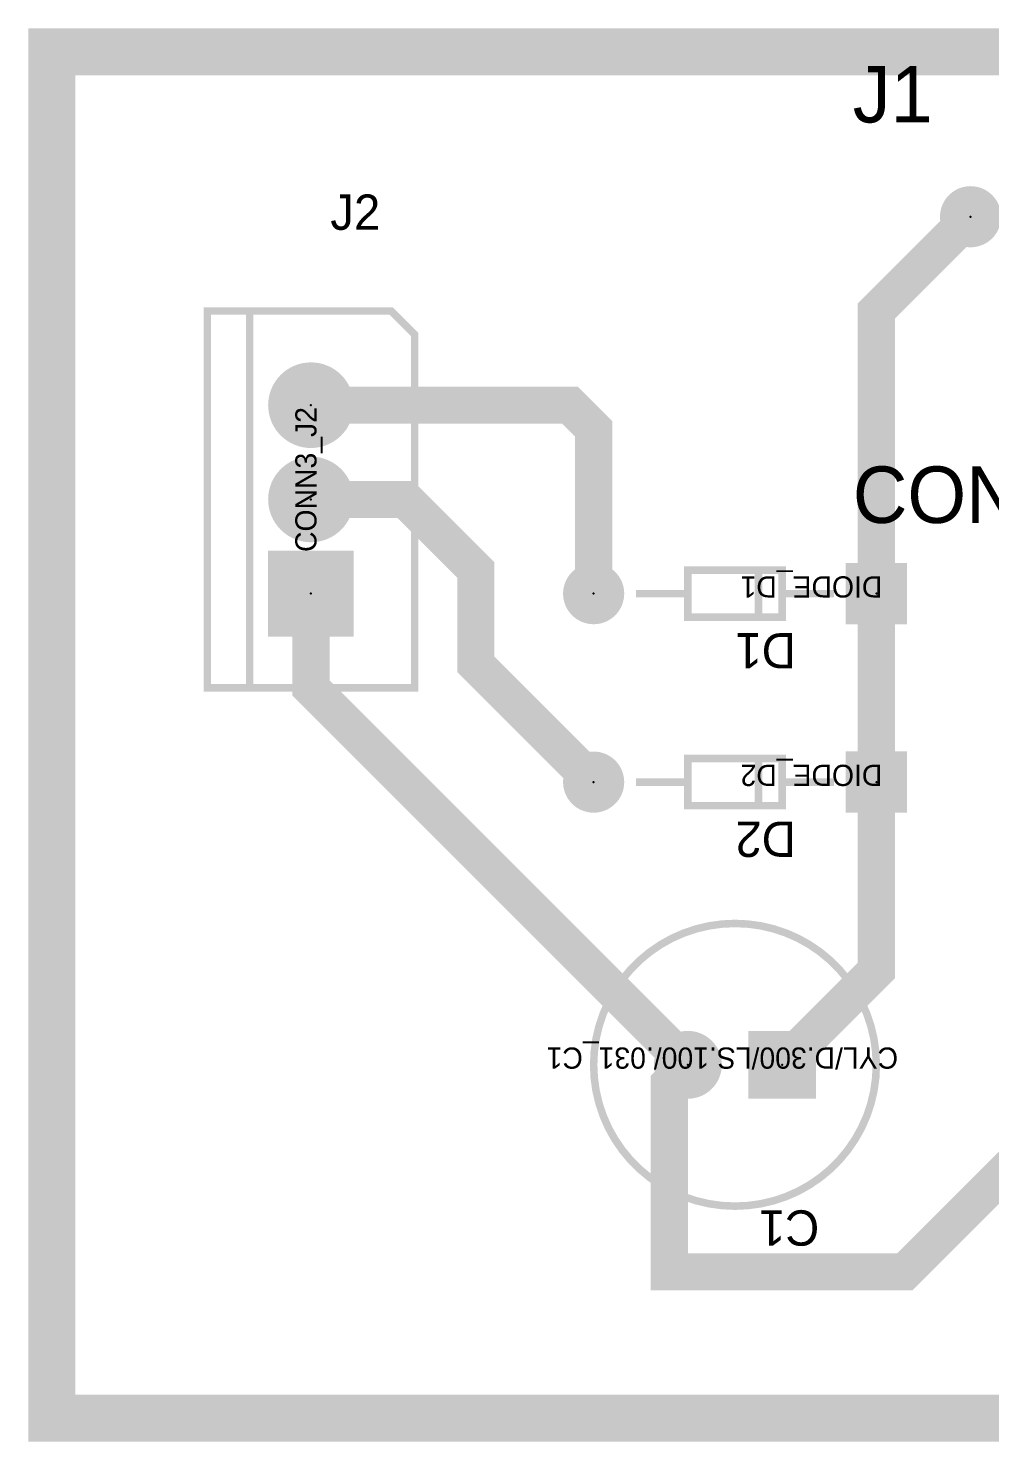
# Model space of a CAD drawing. Extents: x -2.1 to 3.73, y -1.36 to 2.7.
# Drawn here: x -2.1 to -1.08, y 1.2 to 2.7 of the extents above; entities that cross this region are included whole.
import ezdxf

# ---------------------------------------------------------------- set-up
doc = ezdxf.new("R2010")
doc.units = 0
doc.layers.get('0').update_dxf_attribs({"color": 1, "linetype": 'CONTINUOUS'})
for name, color, linetype in [('ASYBOT', 7, 'CONTINUOUS'), ('ASYTOP', 6, 'CONTINUOUS'), ('BOTTOM', 3, 'CONTINUOUS'), ('COMPONENTS_TOP', 1, 'CONTINUOUS'), ('DRILL', 1, 'CONTINUOUS'), ('DRLDWG', 8, 'CONTINUOUS'), ('GND', 4, 'CONTINUOUS'), ('INNER1', 8, 'CONTINUOUS'), ('INNER10', 1, 'CONTINUOUS'), ('INNER11', 2, 'CONTINUOUS'), ('INNER12', 3, 'CONTINUOUS'), ('INNER2', 1, 'CONTINUOUS'), ('INNER3', 2, 'CONTINUOUS'), ('INNER4', 3, 'CONTINUOUS'), ('INNER5', 4, 'CONTINUOUS'), ('INNER6', 5, 'CONTINUOUS'), ('INNER7', 6, 'CONTINUOUS'), ('INNER8', 7, 'CONTINUOUS'), ('INNER9', 8, 'CONTINUOUS'), ('OBS_ASYTOP', 6, 'CONTINUOUS'), ('OBS_GLOBAL_LAYER', 1, 'CONTINUOUS'), ('OBS_SSTOP', 4, 'CONTINUOUS'), ('PADSTACKS', 1, 'CONTINUOUS'), ('POWER', 7, 'CONTINUOUS'), ('SMBOT', 1, 'CONTINUOUS'), ('SMTOP', 8, 'CONTINUOUS'), ('SSTOP', 4, 'CONTINUOUS'), ('TOP', 2, 'CONTINUOUS')]:
    doc.layers.add(name, color=color, linetype=linetype)

# ---------------------------------------------------------------- blocks, each defined once
blk = doc.blocks.new('padstack_TM_CYLND_llb_pad3')
blk.add_point((0, 0))
at = {"layer": 'ASYBOT', "const_width": 0.052}
blk.add_lwpolyline([(-0.026, 0), (0.026, 0)], dxfattribs=at)
at = {"layer": 'ASYTOP', "const_width": 0.052}
blk.add_lwpolyline([(-0.026, 0), (0.026, 0)], dxfattribs=at)
at = {"layer": 'BOTTOM', "const_width": 0.052}
blk.add_lwpolyline([(-0.026, 0), (0.026, 0)], dxfattribs=at)
at = {"layer": 'DRILL', "const_width": 0.0155}
blk.add_lwpolyline([(-0.0077, 0, 1), (0.0077, 0, 1)], format="xyb", close=True, dxfattribs=at)
at = {"layer": 'DRLDWG', "const_width": 0.0155}
blk.add_lwpolyline([(-0.0077, 0, 1), (0.0077, 0, 1)], format="xyb", close=True, dxfattribs=at)
at = {"layer": 'GND', "const_width": 0.072}
blk.add_lwpolyline([(-0.036, 0), (0.036, 0)], dxfattribs=at)
at = {"layer": 'INNER1', "const_width": 0.052}
blk.add_lwpolyline([(-0.026, 0), (0.026, 0)], dxfattribs=at)
at = {"layer": 'INNER10', "const_width": 0.052}
blk.add_lwpolyline([(-0.026, 0), (0.026, 0)], dxfattribs=at)
at = {"layer": 'INNER11', "const_width": 0.052}
blk.add_lwpolyline([(-0.026, 0), (0.026, 0)], dxfattribs=at)
at = {"layer": 'INNER12', "const_width": 0.052}
blk.add_lwpolyline([(-0.026, 0), (0.026, 0)], dxfattribs=at)
at = {"layer": 'INNER2', "const_width": 0.052}
blk.add_lwpolyline([(-0.026, 0), (0.026, 0)], dxfattribs=at)
at = {"layer": 'INNER3', "const_width": 0.052}
blk.add_lwpolyline([(-0.026, 0), (0.026, 0)], dxfattribs=at)
at = {"layer": 'INNER4', "const_width": 0.052}
blk.add_lwpolyline([(-0.026, 0), (0.026, 0)], dxfattribs=at)
at = {"layer": 'INNER5', "const_width": 0.052}
blk.add_lwpolyline([(-0.026, 0), (0.026, 0)], dxfattribs=at)
at = {"layer": 'INNER6', "const_width": 0.052}
blk.add_lwpolyline([(-0.026, 0), (0.026, 0)], dxfattribs=at)
at = {"layer": 'INNER7', "const_width": 0.052}
blk.add_lwpolyline([(-0.026, 0), (0.026, 0)], dxfattribs=at)
at = {"layer": 'INNER8', "const_width": 0.052}
blk.add_lwpolyline([(-0.026, 0), (0.026, 0)], dxfattribs=at)
at = {"layer": 'INNER9', "const_width": 0.052}
blk.add_lwpolyline([(-0.026, 0), (0.026, 0)], dxfattribs=at)
at = {"layer": 'POWER', "const_width": 0.072}
blk.add_lwpolyline([(-0.036, 0), (0.036, 0)], dxfattribs=at)
at = {"layer": 'SMBOT', "const_width": 0.052}
blk.add_lwpolyline([(-0.026, 0), (0.026, 0)], dxfattribs=at)
at = {"layer": 'SMTOP', "const_width": 0.052}
blk.add_lwpolyline([(-0.026, 0), (0.026, 0)], dxfattribs=at)
at = {"layer": 'TOP', "const_width": 0.052}
blk.add_lwpolyline([(-0.026, 0), (0.026, 0)], dxfattribs=at)
blk = doc.blocks.new('padstack_TM_CYLND_llb_pad4')
blk.add_point((0, 0))
at = {"layer": 'ASYBOT', "const_width": 0.026}
blk.add_lwpolyline([(-0.013, 0, 1), (0.013, 0, 1)], format="xyb", close=True, dxfattribs=at)
at = {"layer": 'ASYTOP', "const_width": 0.026}
blk.add_lwpolyline([(-0.013, 0, 1), (0.013, 0, 1)], format="xyb", close=True, dxfattribs=at)
at = {"layer": 'BOTTOM', "const_width": 0.026}
blk.add_lwpolyline([(-0.013, 0, 1), (0.013, 0, 1)], format="xyb", close=True, dxfattribs=at)
at = {"layer": 'DRILL', "const_width": 0.0155}
blk.add_lwpolyline([(-0.0077, 0, 1), (0.0077, 0, 1)], format="xyb", close=True, dxfattribs=at)
at = {"layer": 'DRLDWG', "const_width": 0.0155}
blk.add_lwpolyline([(-0.0077, 0, 1), (0.0077, 0, 1)], format="xyb", close=True, dxfattribs=at)
at = {"layer": 'GND', "const_width": 0.036}
blk.add_lwpolyline([(-0.018, 0, 1), (0.018, 0, 1)], format="xyb", close=True, dxfattribs=at)
at = {"layer": 'INNER1', "const_width": 0.026}
blk.add_lwpolyline([(-0.013, 0, 1), (0.013, 0, 1)], format="xyb", close=True, dxfattribs=at)
at = {"layer": 'INNER10', "const_width": 0.026}
blk.add_lwpolyline([(-0.013, 0, 1), (0.013, 0, 1)], format="xyb", close=True, dxfattribs=at)
at = {"layer": 'INNER11', "const_width": 0.026}
blk.add_lwpolyline([(-0.013, 0, 1), (0.013, 0, 1)], format="xyb", close=True, dxfattribs=at)
at = {"layer": 'INNER12', "const_width": 0.026}
blk.add_lwpolyline([(-0.013, 0, 1), (0.013, 0, 1)], format="xyb", close=True, dxfattribs=at)
at = {"layer": 'INNER2', "const_width": 0.026}
blk.add_lwpolyline([(-0.013, 0, 1), (0.013, 0, 1)], format="xyb", close=True, dxfattribs=at)
at = {"layer": 'INNER3', "const_width": 0.026}
blk.add_lwpolyline([(-0.013, 0, 1), (0.013, 0, 1)], format="xyb", close=True, dxfattribs=at)
at = {"layer": 'INNER4', "const_width": 0.026}
blk.add_lwpolyline([(-0.013, 0, 1), (0.013, 0, 1)], format="xyb", close=True, dxfattribs=at)
at = {"layer": 'INNER5', "const_width": 0.026}
blk.add_lwpolyline([(-0.013, 0, 1), (0.013, 0, 1)], format="xyb", close=True, dxfattribs=at)
at = {"layer": 'INNER6', "const_width": 0.026}
blk.add_lwpolyline([(-0.013, 0, 1), (0.013, 0, 1)], format="xyb", close=True, dxfattribs=at)
at = {"layer": 'INNER7', "const_width": 0.026}
blk.add_lwpolyline([(-0.013, 0, 1), (0.013, 0, 1)], format="xyb", close=True, dxfattribs=at)
at = {"layer": 'INNER8', "const_width": 0.026}
blk.add_lwpolyline([(-0.013, 0, 1), (0.013, 0, 1)], format="xyb", close=True, dxfattribs=at)
at = {"layer": 'INNER9', "const_width": 0.026}
blk.add_lwpolyline([(-0.013, 0, 1), (0.013, 0, 1)], format="xyb", close=True, dxfattribs=at)
at = {"layer": 'POWER', "const_width": 0.036}
blk.add_lwpolyline([(-0.018, 0, 1), (0.018, 0, 1)], format="xyb", close=True, dxfattribs=at)
at = {"layer": 'SMBOT', "const_width": 0.026}
blk.add_lwpolyline([(-0.013, 0, 1), (0.013, 0, 1)], format="xyb", close=True, dxfattribs=at)
at = {"layer": 'SMTOP', "const_width": 0.026}
blk.add_lwpolyline([(-0.013, 0, 1), (0.013, 0, 1)], format="xyb", close=True, dxfattribs=at)
at = {"layer": 'TOP', "const_width": 0.026}
blk.add_lwpolyline([(-0.013, 0, 1), (0.013, 0, 1)], format="xyb", close=True, dxfattribs=at)
blk = doc.blocks.new('footprint_CYL_D_300_LS_100__031')
at = {"layer": 'PADSTACKS'}
for name, p in [('padstack_TM_CYLND_llb_pad3', (0, 0)), ('padstack_TM_CYLND_llb_pad4', (0.1, 0))]:
    blk.add_blockref(name, p, dxfattribs=at)
blk = doc.blocks.new('padstack_TM_DIODE_llb_pad30')
blk.add_point((0, 0))
at = {"layer": 'ASYBOT', "const_width": 0.0225}
blk.add_lwpolyline([(-0.0112, 0, 1), (0.0112, 0, 1)], format="xyb", close=True, dxfattribs=at)
at = {"layer": 'ASYTOP', "const_width": 0.0225}
blk.add_lwpolyline([(-0.0112, 0, 1), (0.0112, 0, 1)], format="xyb", close=True, dxfattribs=at)
at = {"layer": 'BOTTOM', "const_width": 0.0225}
blk.add_lwpolyline([(-0.0112, 0, 1), (0.0112, 0, 1)], format="xyb", close=True, dxfattribs=at)
at = {"layer": 'DRILL', "const_width": 0.014}
blk.add_lwpolyline([(-0.007, 0, 1), (0.007, 0, 1)], format="xyb", close=True, dxfattribs=at)
at = {"layer": 'DRLDWG', "const_width": 0.014}
blk.add_lwpolyline([(-0.007, 0, 1), (0.007, 0, 1)], format="xyb", close=True, dxfattribs=at)
at = {"layer": 'GND', "const_width": 0.0325}
blk.add_lwpolyline([(-0.0162, 0, 1), (0.0162, 0, 1)], format="xyb", close=True, dxfattribs=at)
at = {"layer": 'INNER1', "const_width": 0.0225}
blk.add_lwpolyline([(-0.0112, 0, 1), (0.0112, 0, 1)], format="xyb", close=True, dxfattribs=at)
at = {"layer": 'INNER10', "const_width": 0.0225}
blk.add_lwpolyline([(-0.0112, 0, 1), (0.0112, 0, 1)], format="xyb", close=True, dxfattribs=at)
at = {"layer": 'INNER11', "const_width": 0.0225}
blk.add_lwpolyline([(-0.0112, 0, 1), (0.0112, 0, 1)], format="xyb", close=True, dxfattribs=at)
at = {"layer": 'INNER12', "const_width": 0.0225}
blk.add_lwpolyline([(-0.0112, 0, 1), (0.0112, 0, 1)], format="xyb", close=True, dxfattribs=at)
at = {"layer": 'INNER2', "const_width": 0.0225}
blk.add_lwpolyline([(-0.0112, 0, 1), (0.0112, 0, 1)], format="xyb", close=True, dxfattribs=at)
at = {"layer": 'INNER3', "const_width": 0.0225}
blk.add_lwpolyline([(-0.0112, 0, 1), (0.0112, 0, 1)], format="xyb", close=True, dxfattribs=at)
at = {"layer": 'INNER4', "const_width": 0.0225}
blk.add_lwpolyline([(-0.0112, 0, 1), (0.0112, 0, 1)], format="xyb", close=True, dxfattribs=at)
at = {"layer": 'INNER5', "const_width": 0.0225}
blk.add_lwpolyline([(-0.0112, 0, 1), (0.0112, 0, 1)], format="xyb", close=True, dxfattribs=at)
at = {"layer": 'INNER6', "const_width": 0.0225}
blk.add_lwpolyline([(-0.0112, 0, 1), (0.0112, 0, 1)], format="xyb", close=True, dxfattribs=at)
at = {"layer": 'INNER7', "const_width": 0.0225}
blk.add_lwpolyline([(-0.0112, 0, 1), (0.0112, 0, 1)], format="xyb", close=True, dxfattribs=at)
at = {"layer": 'INNER8', "const_width": 0.0225}
blk.add_lwpolyline([(-0.0112, 0, 1), (0.0112, 0, 1)], format="xyb", close=True, dxfattribs=at)
at = {"layer": 'INNER9', "const_width": 0.0225}
blk.add_lwpolyline([(-0.0112, 0, 1), (0.0112, 0, 1)], format="xyb", close=True, dxfattribs=at)
at = {"layer": 'POWER', "const_width": 0.0325}
blk.add_lwpolyline([(-0.0162, 0, 1), (0.0162, 0, 1)], format="xyb", close=True, dxfattribs=at)
at = {"layer": 'SMBOT', "const_width": 0.0225}
blk.add_lwpolyline([(-0.0112, 0, 1), (0.0112, 0, 1)], format="xyb", close=True, dxfattribs=at)
at = {"layer": 'SMTOP', "const_width": 0.0225}
blk.add_lwpolyline([(-0.0112, 0, 1), (0.0112, 0, 1)], format="xyb", close=True, dxfattribs=at)
at = {"layer": 'TOP', "const_width": 0.0225}
blk.add_lwpolyline([(-0.0112, 0, 1), (0.0112, 0, 1)], format="xyb", close=True, dxfattribs=at)
blk = doc.blocks.new('padstack_TM_DIODE_llb_pad29')
blk.add_point((0, 0))
at = {"layer": 'ASYBOT', "const_width": 0.045}
blk.add_lwpolyline([(-0.0225, 0), (0.0225, 0)], dxfattribs=at)
at = {"layer": 'ASYTOP', "const_width": 0.045}
blk.add_lwpolyline([(-0.0225, 0), (0.0225, 0)], dxfattribs=at)
at = {"layer": 'BOTTOM', "const_width": 0.045}
blk.add_lwpolyline([(-0.0225, 0), (0.0225, 0)], dxfattribs=at)
at = {"layer": 'DRILL', "const_width": 0.014}
blk.add_lwpolyline([(-0.007, 0, 1), (0.007, 0, 1)], format="xyb", close=True, dxfattribs=at)
at = {"layer": 'DRLDWG', "const_width": 0.014}
blk.add_lwpolyline([(-0.007, 0, 1), (0.007, 0, 1)], format="xyb", close=True, dxfattribs=at)
at = {"layer": 'GND', "const_width": 0.065}
blk.add_lwpolyline([(-0.0325, 0), (0.0325, 0)], dxfattribs=at)
at = {"layer": 'INNER1', "const_width": 0.045}
blk.add_lwpolyline([(-0.0225, 0), (0.0225, 0)], dxfattribs=at)
at = {"layer": 'INNER10', "const_width": 0.045}
blk.add_lwpolyline([(-0.0225, 0), (0.0225, 0)], dxfattribs=at)
at = {"layer": 'INNER11', "const_width": 0.045}
blk.add_lwpolyline([(-0.0225, 0), (0.0225, 0)], dxfattribs=at)
at = {"layer": 'INNER12', "const_width": 0.045}
blk.add_lwpolyline([(-0.0225, 0), (0.0225, 0)], dxfattribs=at)
at = {"layer": 'INNER2', "const_width": 0.045}
blk.add_lwpolyline([(-0.0225, 0), (0.0225, 0)], dxfattribs=at)
at = {"layer": 'INNER3', "const_width": 0.045}
blk.add_lwpolyline([(-0.0225, 0), (0.0225, 0)], dxfattribs=at)
at = {"layer": 'INNER4', "const_width": 0.045}
blk.add_lwpolyline([(-0.0225, 0), (0.0225, 0)], dxfattribs=at)
at = {"layer": 'INNER5', "const_width": 0.045}
blk.add_lwpolyline([(-0.0225, 0), (0.0225, 0)], dxfattribs=at)
at = {"layer": 'INNER6', "const_width": 0.045}
blk.add_lwpolyline([(-0.0225, 0), (0.0225, 0)], dxfattribs=at)
at = {"layer": 'INNER7', "const_width": 0.045}
blk.add_lwpolyline([(-0.0225, 0), (0.0225, 0)], dxfattribs=at)
at = {"layer": 'INNER8', "const_width": 0.045}
blk.add_lwpolyline([(-0.0225, 0), (0.0225, 0)], dxfattribs=at)
at = {"layer": 'INNER9', "const_width": 0.045}
blk.add_lwpolyline([(-0.0225, 0), (0.0225, 0)], dxfattribs=at)
at = {"layer": 'POWER', "const_width": 0.065}
blk.add_lwpolyline([(-0.0325, 0), (0.0325, 0)], dxfattribs=at)
at = {"layer": 'SMBOT', "const_width": 0.045}
blk.add_lwpolyline([(-0.0225, 0), (0.0225, 0)], dxfattribs=at)
at = {"layer": 'SMTOP', "const_width": 0.045}
blk.add_lwpolyline([(-0.0225, 0), (0.0225, 0)], dxfattribs=at)
at = {"layer": 'TOP', "const_width": 0.045}
blk.add_lwpolyline([(-0.0225, 0), (0.0225, 0)], dxfattribs=at)
blk = doc.blocks.new('footprint_DIODE_D1')
at = {"layer": 'PADSTACKS', "rotation": 90}
for name, p in [('padstack_TM_DIODE_llb_pad29', (-0.3, 0)), ('padstack_TM_DIODE_llb_pad30', (0, 0))]:
    blk.add_blockref(name, p, dxfattribs=at)
blk = doc.blocks.new('footprint_DIODE_D2')
at = {"layer": 'PADSTACKS', "rotation": 90}
for name, p in [('padstack_TM_DIODE_llb_pad29', (-0.3, 0)), ('padstack_TM_DIODE_llb_pad30', (0, 0))]:
    blk.add_blockref(name, p, dxfattribs=at)
blk = doc.blocks.new('padstack_55R36')
blk.add_point((0, 0))
at = {"layer": 'BOTTOM', "const_width": 0.0275}
blk.add_lwpolyline([(-0.0137, 0, 1), (0.0137, 0, 1)], format="xyb", close=True, dxfattribs=at)
at = {"layer": 'DRILL', "const_width": 0.018}
blk.add_lwpolyline([(-0.009, 0, 1), (0.009, 0, 1)], format="xyb", close=True, dxfattribs=at)
at = {"layer": 'DRLDWG', "const_width": 0.018}
blk.add_lwpolyline([(-0.009, 0, 1), (0.009, 0, 1)], format="xyb", close=True, dxfattribs=at)
at = {"layer": 'GND', "const_width": 0.0325}
blk.add_lwpolyline([(-0.0162, 0, 1), (0.0162, 0, 1)], format="xyb", close=True, dxfattribs=at)
at = {"layer": 'INNER1', "const_width": 0.0275}
blk.add_lwpolyline([(-0.0137, 0, 1), (0.0137, 0, 1)], format="xyb", close=True, dxfattribs=at)
at = {"layer": 'INNER10', "const_width": 0.0275}
blk.add_lwpolyline([(-0.0137, 0, 1), (0.0137, 0, 1)], format="xyb", close=True, dxfattribs=at)
at = {"layer": 'INNER11', "const_width": 0.0275}
blk.add_lwpolyline([(-0.0137, 0, 1), (0.0137, 0, 1)], format="xyb", close=True, dxfattribs=at)
at = {"layer": 'INNER12', "const_width": 0.0275}
blk.add_lwpolyline([(-0.0137, 0, 1), (0.0137, 0, 1)], format="xyb", close=True, dxfattribs=at)
at = {"layer": 'INNER2', "const_width": 0.0275}
blk.add_lwpolyline([(-0.0137, 0, 1), (0.0137, 0, 1)], format="xyb", close=True, dxfattribs=at)
at = {"layer": 'INNER3', "const_width": 0.0275}
blk.add_lwpolyline([(-0.0137, 0, 1), (0.0137, 0, 1)], format="xyb", close=True, dxfattribs=at)
at = {"layer": 'INNER4', "const_width": 0.0275}
blk.add_lwpolyline([(-0.0137, 0, 1), (0.0137, 0, 1)], format="xyb", close=True, dxfattribs=at)
at = {"layer": 'INNER5', "const_width": 0.0275}
blk.add_lwpolyline([(-0.0137, 0, 1), (0.0137, 0, 1)], format="xyb", close=True, dxfattribs=at)
at = {"layer": 'INNER6', "const_width": 0.0275}
blk.add_lwpolyline([(-0.0137, 0, 1), (0.0137, 0, 1)], format="xyb", close=True, dxfattribs=at)
at = {"layer": 'INNER7', "const_width": 0.0275}
blk.add_lwpolyline([(-0.0137, 0, 1), (0.0137, 0, 1)], format="xyb", close=True, dxfattribs=at)
at = {"layer": 'INNER8', "const_width": 0.0275}
blk.add_lwpolyline([(-0.0137, 0, 1), (0.0137, 0, 1)], format="xyb", close=True, dxfattribs=at)
at = {"layer": 'INNER9', "const_width": 0.0275}
blk.add_lwpolyline([(-0.0137, 0, 1), (0.0137, 0, 1)], format="xyb", close=True, dxfattribs=at)
at = {"layer": 'POWER', "const_width": 0.0325}
blk.add_lwpolyline([(-0.0162, 0, 1), (0.0162, 0, 1)], format="xyb", close=True, dxfattribs=at)
at = {"layer": 'SMBOT', "const_width": 0.03}
blk.add_lwpolyline([(-0.015, 0, 1), (0.015, 0, 1)], format="xyb", close=True, dxfattribs=at)
at = {"layer": 'SMTOP', "const_width": 0.03}
blk.add_lwpolyline([(-0.015, 0, 1), (0.015, 0, 1)], format="xyb", close=True, dxfattribs=at)
at = {"layer": 'TOP', "const_width": 0.0275}
blk.add_lwpolyline([(-0.0137, 0, 1), (0.0137, 0, 1)], format="xyb", close=True, dxfattribs=at)
blk = doc.blocks.new('footprint_CONN2_A_J1')
at = {"layer": 'PADSTACKS'}
for p in [(0, 0), (0.1, 0)]:
    blk.add_blockref('padstack_55R36', p, dxfattribs=at)
blk = doc.blocks.new('padstack_TO_llb_pad64')
blk.add_point((0, 0))
at = {"layer": 'ASYBOT', "const_width": 0.071}
blk.add_lwpolyline([(-0.0355, 0), (0.0355, 0)], dxfattribs=at)
at = {"layer": 'ASYTOP', "const_width": 0.071}
blk.add_lwpolyline([(-0.0355, 0), (0.0355, 0)], dxfattribs=at)
at = {"layer": 'BOTTOM', "const_width": 0.071}
blk.add_lwpolyline([(-0.0355, 0), (0.0355, 0)], dxfattribs=at)
at = {"layer": 'DRILL', "const_width": 0.025}
blk.add_lwpolyline([(-0.0125, 0, 1), (0.0125, 0, 1)], format="xyb", close=True, dxfattribs=at)
at = {"layer": 'DRLDWG', "const_width": 0.025}
blk.add_lwpolyline([(-0.0125, 0, 1), (0.0125, 0, 1)], format="xyb", close=True, dxfattribs=at)
at = {"layer": 'GND', "const_width": 0.091}
blk.add_lwpolyline([(-0.0455, 0), (0.0455, 0)], dxfattribs=at)
at = {"layer": 'INNER1', "const_width": 0.071}
blk.add_lwpolyline([(-0.0355, 0), (0.0355, 0)], dxfattribs=at)
at = {"layer": 'INNER10', "const_width": 0.071}
blk.add_lwpolyline([(-0.0355, 0), (0.0355, 0)], dxfattribs=at)
at = {"layer": 'INNER11', "const_width": 0.071}
blk.add_lwpolyline([(-0.0355, 0), (0.0355, 0)], dxfattribs=at)
at = {"layer": 'INNER12', "const_width": 0.071}
blk.add_lwpolyline([(-0.0355, 0), (0.0355, 0)], dxfattribs=at)
at = {"layer": 'INNER2', "const_width": 0.071}
blk.add_lwpolyline([(-0.0355, 0), (0.0355, 0)], dxfattribs=at)
at = {"layer": 'INNER3', "const_width": 0.071}
blk.add_lwpolyline([(-0.0355, 0), (0.0355, 0)], dxfattribs=at)
at = {"layer": 'INNER4', "const_width": 0.071}
blk.add_lwpolyline([(-0.0355, 0), (0.0355, 0)], dxfattribs=at)
at = {"layer": 'INNER5', "const_width": 0.071}
blk.add_lwpolyline([(-0.0355, 0), (0.0355, 0)], dxfattribs=at)
at = {"layer": 'INNER6', "const_width": 0.071}
blk.add_lwpolyline([(-0.0355, 0), (0.0355, 0)], dxfattribs=at)
at = {"layer": 'INNER7', "const_width": 0.071}
blk.add_lwpolyline([(-0.0355, 0), (0.0355, 0)], dxfattribs=at)
at = {"layer": 'INNER8', "const_width": 0.071}
blk.add_lwpolyline([(-0.0355, 0), (0.0355, 0)], dxfattribs=at)
at = {"layer": 'INNER9', "const_width": 0.071}
blk.add_lwpolyline([(-0.0355, 0), (0.0355, 0)], dxfattribs=at)
at = {"layer": 'POWER', "const_width": 0.091}
blk.add_lwpolyline([(-0.0455, 0), (0.0455, 0)], dxfattribs=at)
at = {"layer": 'SMBOT', "const_width": 0.071}
blk.add_lwpolyline([(-0.0355, 0), (0.0355, 0)], dxfattribs=at)
at = {"layer": 'SMTOP', "const_width": 0.071}
blk.add_lwpolyline([(-0.0355, 0), (0.0355, 0)], dxfattribs=at)
at = {"layer": 'TOP', "const_width": 0.071}
blk.add_lwpolyline([(-0.0355, 0), (0.0355, 0)], dxfattribs=at)
blk = doc.blocks.new('padstack_TO_llb_pad65')
blk.add_point((0, 0))
at = {"layer": 'ASYBOT', "const_width": 0.0355}
blk.add_lwpolyline([(-0.0177, 0, 1), (0.0177, 0, 1)], format="xyb", close=True, dxfattribs=at)
at = {"layer": 'ASYTOP', "const_width": 0.0355}
blk.add_lwpolyline([(-0.0177, 0, 1), (0.0177, 0, 1)], format="xyb", close=True, dxfattribs=at)
at = {"layer": 'BOTTOM', "const_width": 0.0355}
blk.add_lwpolyline([(-0.0177, 0, 1), (0.0177, 0, 1)], format="xyb", close=True, dxfattribs=at)
at = {"layer": 'DRILL', "const_width": 0.025}
blk.add_lwpolyline([(-0.0125, 0, 1), (0.0125, 0, 1)], format="xyb", close=True, dxfattribs=at)
at = {"layer": 'DRLDWG', "const_width": 0.025}
blk.add_lwpolyline([(-0.0125, 0, 1), (0.0125, 0, 1)], format="xyb", close=True, dxfattribs=at)
at = {"layer": 'GND', "const_width": 0.0455}
blk.add_lwpolyline([(-0.0227, 0, 1), (0.0227, 0, 1)], format="xyb", close=True, dxfattribs=at)
at = {"layer": 'INNER1', "const_width": 0.0355}
blk.add_lwpolyline([(-0.0177, 0, 1), (0.0177, 0, 1)], format="xyb", close=True, dxfattribs=at)
at = {"layer": 'INNER10', "const_width": 0.0355}
blk.add_lwpolyline([(-0.0177, 0, 1), (0.0177, 0, 1)], format="xyb", close=True, dxfattribs=at)
at = {"layer": 'INNER11', "const_width": 0.0355}
blk.add_lwpolyline([(-0.0177, 0, 1), (0.0177, 0, 1)], format="xyb", close=True, dxfattribs=at)
at = {"layer": 'INNER12', "const_width": 0.0355}
blk.add_lwpolyline([(-0.0177, 0, 1), (0.0177, 0, 1)], format="xyb", close=True, dxfattribs=at)
at = {"layer": 'INNER2', "const_width": 0.0355}
blk.add_lwpolyline([(-0.0177, 0, 1), (0.0177, 0, 1)], format="xyb", close=True, dxfattribs=at)
at = {"layer": 'INNER3', "const_width": 0.0355}
blk.add_lwpolyline([(-0.0177, 0, 1), (0.0177, 0, 1)], format="xyb", close=True, dxfattribs=at)
at = {"layer": 'INNER4', "const_width": 0.0355}
blk.add_lwpolyline([(-0.0177, 0, 1), (0.0177, 0, 1)], format="xyb", close=True, dxfattribs=at)
at = {"layer": 'INNER5', "const_width": 0.0355}
blk.add_lwpolyline([(-0.0177, 0, 1), (0.0177, 0, 1)], format="xyb", close=True, dxfattribs=at)
at = {"layer": 'INNER6', "const_width": 0.0355}
blk.add_lwpolyline([(-0.0177, 0, 1), (0.0177, 0, 1)], format="xyb", close=True, dxfattribs=at)
at = {"layer": 'INNER7', "const_width": 0.0355}
blk.add_lwpolyline([(-0.0177, 0, 1), (0.0177, 0, 1)], format="xyb", close=True, dxfattribs=at)
at = {"layer": 'INNER8', "const_width": 0.0355}
blk.add_lwpolyline([(-0.0177, 0, 1), (0.0177, 0, 1)], format="xyb", close=True, dxfattribs=at)
at = {"layer": 'INNER9', "const_width": 0.0355}
blk.add_lwpolyline([(-0.0177, 0, 1), (0.0177, 0, 1)], format="xyb", close=True, dxfattribs=at)
at = {"layer": 'POWER', "const_width": 0.0455}
blk.add_lwpolyline([(-0.0227, 0, 1), (0.0227, 0, 1)], format="xyb", close=True, dxfattribs=at)
at = {"layer": 'SMBOT', "const_width": 0.0355}
blk.add_lwpolyline([(-0.0177, 0, 1), (0.0177, 0, 1)], format="xyb", close=True, dxfattribs=at)
at = {"layer": 'SMTOP', "const_width": 0.0355}
blk.add_lwpolyline([(-0.0177, 0, 1), (0.0177, 0, 1)], format="xyb", close=True, dxfattribs=at)
at = {"layer": 'TOP', "const_width": 0.0355}
blk.add_lwpolyline([(-0.0177, 0, 1), (0.0177, 0, 1)], format="xyb", close=True, dxfattribs=at)
blk = doc.blocks.new('footprint_CONN3_J2')
at = {"layer": 'PADSTACKS'}
for name, p in [('padstack_TO_llb_pad64', (0, 0)), ('padstack_TO_llb_pad65', (0.1, 0)), ('padstack_TO_llb_pad65', (0.2, 0))]:
    blk.add_blockref(name, p, dxfattribs=at)

msp = doc.modelspace()

# ---------------------------------------------------------------- linework, layer by layer
at = {"layer": 'BOARD_OUTLINE', "const_width": 0.05}
msp.add_lwpolyline([(-2, 2.675), (0.05, 2.675), (0.05, 1.225), (-2.075, 1.225), (-2.075, 2.675), (-2, 2.675)], dxfattribs=at)
at = {"layer": 'BOTTOM', "const_width": 0.0394}
for points in [[(-1.1, 2.5), (-1.2, 2.4), (-1.2, 2.1)], [(-1.8, 2.3), (-1.525, 2.3), (-1.5, 2.275), (-1.5, 2.1)], [(-1.5, 1.9), (-1.625, 2.025), (-1.625, 2.125), (-1.7, 2.2), (-1.8, 2.2)], [(-1.4, 1.6), (-1.8, 2), (-1.8, 2.1)], [(-1.2, 1.9), (-1.2, 2.1)], [(-1.2, 1.9), (-1.2, 1.7), (-1.3, 1.6)], [(-1, 1.55), (-1.1697, 1.3803), (-1.4197, 1.3803), (-1.4197, 1.5803), (-1.4, 1.6)]]:
    msp.add_lwpolyline(points, dxfattribs=at)
at = {"layer": 'OBS_ASYTOP', "const_width": 0.008}
for points in [[(-1.69, 2.375), (-1.69, 2), (-1.91, 2), (-1.91, 2), (-1.91, 2.4), (-1.715, 2.4), (-1.69, 2.375)], [(-1.865, 2), (-1.865, 2.4)], [(-1.4, 2.125), (-1.4, 2.075), (-1.4, 2.075), (-1.3, 2.075), (-1.3, 2.125), (-1.4, 2.125)], [(-1.325, 2.075), (-1.325, 2.125)], [(-1.4, 2.1), (-1.455, 2.1)], [(-1.245, 2.1), (-1.3, 2.1)], [(-1.4, 1.925), (-1.4, 1.875), (-1.4, 1.875), (-1.3, 1.875), (-1.3, 1.925), (-1.4, 1.925)], [(-1.325, 1.875), (-1.325, 1.925)], [(-1.4, 1.9), (-1.455, 1.9)], [(-1.245, 1.9), (-1.3, 1.9)]]:
    msp.add_lwpolyline(points, dxfattribs=at)
msp.add_lwpolyline([(-1.2, 1.6, -0.414214), (-1.35, 1.45, -0.414214), (-1.5, 1.6, -0.414214), (-1.35, 1.75, -0.414214), (-1.2, 1.6)], format="xyb", dxfattribs=at)
at = {"layer": 'OBS_GLOBAL_LAYER', "const_width": 0.00000394}
for points in [[(-1.17, 2.43), (-1.17, 2.57), (-1.03, 2.57), (-1.03, 2.43), (-1.17, 2.43)], [(-1.1425, 2.4575), (-1.1425, 2.5425), (-0.9575, 2.5425), (-0.9575, 2.4575), (-1.1425, 2.4575)], [(-1.686, 1.996), (-1.686, 2.404), (-1.914, 2.404), (-1.914, 1.996), (-1.686, 1.996)], [(-1.1625, 2.1375), (-1.5375, 2.1375), (-1.5375, 2.0625), (-1.1625, 2.0625), (-1.1625, 2.1375)], [(-1.1625, 1.9375), (-1.5375, 1.9375), (-1.5375, 1.8625), (-1.1625, 1.8625), (-1.1625, 1.9375)], [(-1.196, 1.754), (-1.504, 1.754), (-1.504, 1.446), (-1.196, 1.446), (-1.196, 1.754)]]:
    msp.add_lwpolyline(points, close=True, dxfattribs=at)
at = {"layer": 'OBS_SSTOP', "const_width": 0.008}
for points in [[(-1.69, 2.375), (-1.69, 2), (-1.91, 2), (-1.91, 2), (-1.91, 2.4), (-1.715, 2.4), (-1.69, 2.375)], [(-1.865, 2), (-1.865, 2.4)], [(-1.4, 2.125), (-1.4, 2.075), (-1.4, 2.075), (-1.3, 2.075), (-1.3, 2.125), (-1.4, 2.125)], [(-1.325, 2.075), (-1.325, 2.125)], [(-1.4, 2.1), (-1.455, 2.1)], [(-1.245, 2.1), (-1.3, 2.1)], [(-1.4, 1.925), (-1.4, 1.875), (-1.4, 1.875), (-1.3, 1.875), (-1.3, 1.925), (-1.4, 1.925)], [(-1.325, 1.875), (-1.325, 1.925)], [(-1.4, 1.9), (-1.455, 1.9)], [(-1.245, 1.9), (-1.3, 1.9)]]:
    msp.add_lwpolyline(points, dxfattribs=at)
msp.add_lwpolyline([(-1.2, 1.6, -0.414214), (-1.35, 1.45, -0.414214), (-1.5, 1.6, -0.414214), (-1.35, 1.75, -0.414214), (-1.2, 1.6)], format="xyb", dxfattribs=at)

# ---------------------------------------------------------------- block references
at = {"layer": 'COMPONENTS_TOP'}
ref = msp.add_blockref('footprint_CONN2_A_J1', (-1.1, 2.5), dxfattribs=at)
ref.add_attrib('COMP_NAME', 'J1', (-1.225, 2.6), dxfattribs={"layer": 'SSTOP', "height": 0.06})
ref.add_attrib('SYM_NAME', 'CONN2 A_J1', (-1.225, 2.175), dxfattribs={"layer": 'ASYTOP', "height": 0.06})
ref = msp.add_blockref('footprint_CONN3_J2', (-1.8, 2.1), dxfattribs=dict(at, rotation=90))
ref.add_attrib('COMP_NAME', 'J2', (-1.7794, 2.4861), dxfattribs={"layer": 'ASYTOP', "height": 0.0375, "rotation": 360})
ref.add_attrib('SYM_NAME', 'CONN3_J2', (-1.7941, 2.1442), dxfattribs={"layer": 'ASYTOP', "height": 0.0225, "rotation": 90})
ref = msp.add_blockref('footprint_DIODE_D1', (-1.5, 2.1), dxfattribs=dict(at, rotation=180))
ref.add_attrib('COMP_NAME', 'D1', (-1.2854, 2.0581), dxfattribs={"layer": 'ASYTOP', "height": 0.0375, "rotation": 180})
ref.add_attrib('SYM_NAME', 'DIODE_D1', (-1.1936, 2.1184), dxfattribs={"layer": 'ASYTOP', "height": 0.0225, "rotation": 180})
ref = msp.add_blockref('footprint_DIODE_D2', (-1.5, 1.9), dxfattribs=dict(at, rotation=180))
ref.add_attrib('COMP_NAME', 'D2', (-1.2854, 1.8581), dxfattribs={"layer": 'ASYTOP', "height": 0.0375, "rotation": 180})
ref.add_attrib('SYM_NAME', 'DIODE_D2', (-1.1936, 1.9184), dxfattribs={"layer": 'ASYTOP', "height": 0.0225, "rotation": 180})
ref = msp.add_blockref('footprint_CYL_D_300_LS_100__031', (-1.3, 1.6), dxfattribs=dict(at, rotation=180))
ref.add_attrib('COMP_NAME', 'C1', (-1.2605, 1.4456), dxfattribs={"layer": 'SSTOP', "height": 0.0375, "rotation": 180})
ref.add_attrib('SYM_NAME', 'CYL/D.300/LS.100/.031_C1', (-1.1769, 1.6184), dxfattribs={"layer": 'ASYTOP', "height": 0.0225, "rotation": 180})

doc.saveas('drawing.dxf')
